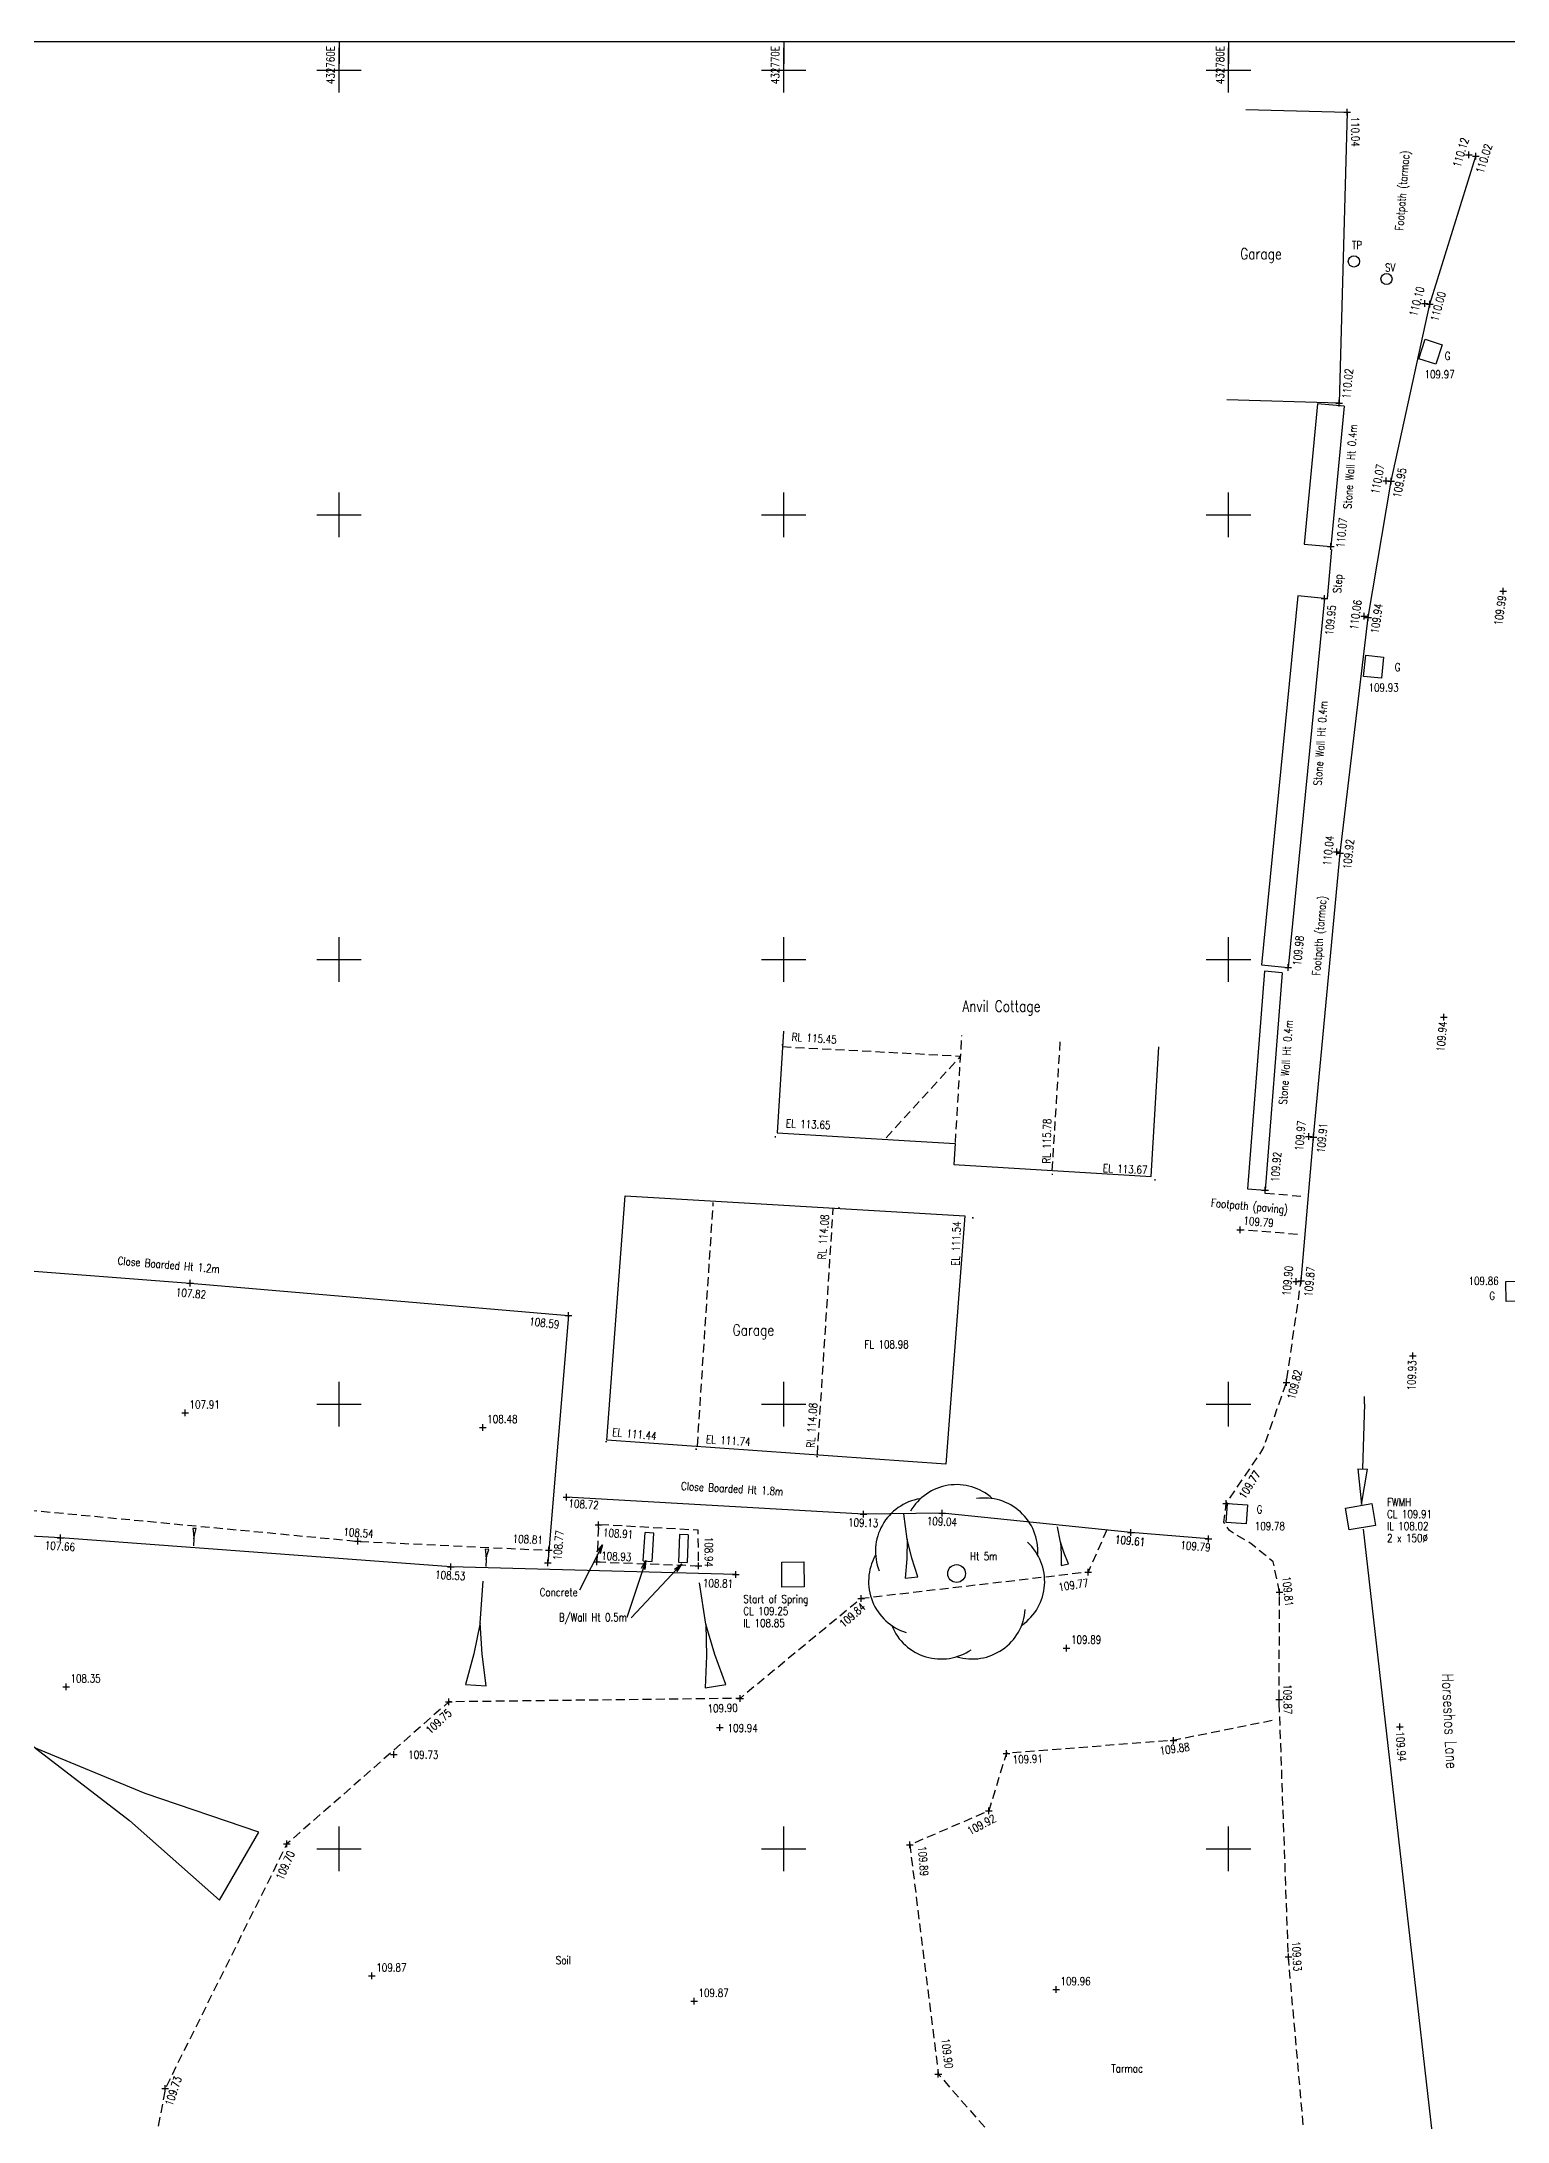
# Model space of a CAD drawing. Extents: x 432717 to 432821, y 221800 to 221881.
# Drawn here: x 432753.31 to 432786.27, y 221833.87 to 221880.64 of the extents above; entities that cross this region are included whole.
import ezdxf
from ezdxf.enums import TextEntityAlignment as Align

# ---------------------------------------------------------------- set-up
doc = ezdxf.new("R2010")
doc.units = 0
doc.header["$LTSCALE"] = 0.1
doc.linetypes.add('Dashed', pattern=[3, 2, -1])
doc.layers.get('0').update_dxf_attribs({"linetype": 'CONTINUOUS'})
for name, color, linetype in [('SV_$_Grid', 7, 'CONTINUOUS'), ('SV_Building Levels', 7, 'CONTINUOUS'), ('SV_Buildings', 6, 'CONTINUOUS'), ('SV_Drainage Text', 132, 'CONTINUOUS'), ('SV_Fence Levels', 7, 'CONTINUOUS'), ('SV_Fences', 1, 'CONTINUOUS'), ('SV_Footpath Levels', 7, 'CONTINUOUS'), ('SV_Land Form Levels', 7, 'CONTINUOUS'), ('SV_Land Forms', 7, 'CONTINUOUS'), ('SV_Levels (Building)', 7, 'CONTINUOUS'), ('SV_Levels (Spot)', 1, 'CONTINUOUS'), ('SV_Misc Text', 7, 'CONTINUOUS'), ('SV_Paths', 2, 'CONTINUOUS'), ('SV_Road Channels', 2, 'CONTINUOUS'), ('SV_Road Levels', 7, 'CONTINUOUS'), ('SV_Street Furniture', 9, 'CONTINUOUS'), ('SV_Top Of Kerb Levels', 7, 'CONTINUOUS'), ('SV_Trees', 3, 'CONTINUOUS'), ('SV_Trees Text', 3, 'CONTINUOUS'), ('SV_Wall Levels', 7, 'CONTINUOUS'), ('SV_Wallls', 32, 'CONTINUOUS')]:
    doc.layers.add(name, color=color, linetype=linetype)
doc.styles.add('Building Text', font='ROMANS__.TTF', dxfattribs={"width": 0.8})
doc.styles.add('Default', font='ROMANS__.TTF', dxfattribs={"width": 0.8})
doc.styles.add('Road Text', font='ROMANS__.TTF', dxfattribs={"width": 0.8})
doc.linetypes.add('Arrow Dashed', pattern='A,1,-1,2,-1,2,-1,[52,markers.shx,S=0.25,R=0,X=0,Y=0],-1,2,-1,2,-1,1', length=16)
doc.linetypes.add('Fence', pattern='A,7.2,-0.8,[10,markers.shx,S=0.08,R=0,X=0,Y=0],-0.8,7.2', length=16)

# ---------------------------------------------------------------- blocks, each defined once
blk = doc.blocks.new('PT_PLUS')
at = {"color": 0, "linetype": 'CONTINUOUS', "flags": 128}
for points in [[(-0.5, 0, 0), (0.5, 0, 0)], [(0, -0.5, 0), (0, 0.5, 0)]]:
    blk.add_polyline3d(points, dxfattribs=at)
blk = doc.blocks.new('GLOBAL CANOPY')
at = {"color": 62, "linetype": 'CONTINUOUS'}
for centre, start, end in [((0.000032, 0.399949), 48, 150), ((-0.312751, 0.249357), 99.4, 201.4), ((0.312815, 0.249357), -3.4, 98.6), ((0.39001, -0.089024), -54.8, 47.2), ((-0.389946, -0.089024), 150.9, 252.9), ((0.173622, -0.360409), -106.3, -4.3), ((-0.173558, -0.360409), -157.7, -55.7)]:
    blk.add_arc(centre, 0.599967, start, end, dxfattribs=at)
blk = doc.blocks.new('ARROW FOUL')
at = {"color": 32, "linetype": 'CONTINUOUS', "flags": 128}
for points in [[(0.144394, 0, 0), (0, 0, 0)], [(0.144394, 0, 0), (1.383377, 0, 0)], [(2.063735, 0, 0), (1.383377, 0.093452, 0)], [(1.383377, -0.089226, 0), (1.383377, 0.093452, 0)], [(1.383377, -0.089226, 0), (2.063735, 0, 0)]]:
    blk.add_polyline3d(points, dxfattribs=at)
blk = doc.blocks.new('GLOBALTADPOLE')
at = {"color": 8, "linetype": 'CONTINUOUS', "flags": 128}
for points in [[(0.021, 0.0028, 0), (0, 0.007, 0)], [(0, 0.007, 0), (0, -0.007, 0)], [(0.042, 0, 0), (0.021, 0.0028, 0)], [(0.021, -0.0028, 0), (0.042, 0, 0)], [(0.042, 0, 0), (0.07, 0, 0)], [(0, -0.007, 0), (0.021, -0.0028, 0)]]:
    blk.add_polyline3d(points, dxfattribs=at)

msp = doc.modelspace()

# ---------------------------------------------------------------- linework, layer by layer
at = {"layer": 'SV_$_Grid', "color": 7, "linetype": 'CONTINUOUS', "flags": 128}
msp.add_polyline3d([(432717.307774, 221799.962952, 0), (432717.307774, 221880.642948, 0), (432821.1047, 221880.642948, 0), (432821.1047, 221799.962952, 0)], close=True, dxfattribs=at)
for points in [[(432760, 221880.642948, 0), (432760, 221880.142948, 0)], [(432760, 221879.5, 0), (432760, 221880.5, 0)], [(432770, 221880.642948, 0), (432770, 221880.142948, 0)], [(432770, 221879.5, 0), (432770, 221880.5, 0)], [(432780, 221880.642948, 0), (432780, 221880.142948, 0)], [(432780, 221879.5, 0), (432780, 221880.5, 0)], [(432759.5, 221880, 0), (432760.5, 221880, 0)], [(432769.5, 221880, 0), (432770.5, 221880, 0)], [(432779.5, 221880, 0), (432780.5, 221880, 0)], [(432760, 221869.5, 0), (432760, 221870.5, 0)], [(432770, 221869.5, 0), (432770, 221870.5, 0)], [(432780, 221869.5, 0), (432780, 221870.5, 0)], [(432759.5, 221870, 0), (432760.5, 221870, 0)], [(432769.5, 221870, 0), (432770.5, 221870, 0)], [(432779.5, 221870, 0), (432780.5, 221870, 0)], [(432760, 221859.5, 0), (432760, 221860.5, 0)], [(432770, 221859.5, 0), (432770, 221860.5, 0)], [(432780, 221859.5, 0), (432780, 221860.5, 0)], [(432759.5, 221860, 0), (432760.5, 221860, 0)], [(432769.5, 221860, 0), (432770.5, 221860, 0)], [(432779.5, 221860, 0), (432780.5, 221860, 0)], [(432760, 221849.5, 0), (432760, 221850.5, 0)], [(432770, 221849.5, 0), (432770, 221850.5, 0)], [(432780, 221849.5, 0), (432780, 221850.5, 0)], [(432759.5, 221850, 0), (432760.5, 221850, 0)], [(432769.5, 221850, 0), (432770.5, 221850, 0)], [(432779.5, 221850, 0), (432780.5, 221850, 0)], [(432760, 221839.5, 0), (432760, 221840.5, 0)], [(432770, 221839.5, 0), (432770, 221840.5, 0)], [(432780, 221839.5, 0), (432780, 221840.5, 0)], [(432759.5, 221840, 0), (432760.5, 221840, 0)], [(432769.5, 221840, 0), (432770.5, 221840, 0)], [(432779.5, 221840, 0), (432780.5, 221840, 0)]]:
    msp.add_polyline3d(points, dxfattribs=at)
at = {"layer": 'SV_Buildings', "color": 6, "linetype": 'CONTINUOUS', "flags": 128}
for points in [[(432780.391984, 221879.116069, 0), (432782.672631, 221879.052866, 110.042376), (432782.491428, 221872.514249, 110.023868), (432779.961258, 221872.584367, 0)], [(432769.992745, 221858.386152, 0), (432769.852051, 221856.10461, 0), (432772.833349, 221855.920763, 0), (432773.85292, 221855.859914, 0), (432773.824676, 221855.386661, 0), (432778.262042, 221855.121834, 0), (432778.436125, 221858.038719, 0)], [(432774.076019, 221854.237563, 0), (432773.64227, 221848.65093, 0), (432766.022601, 221849.188227, 0), (432766.434061, 221854.684911, 0), (432774.076019, 221854.237563, 0)]]:
    msp.add_polyline3d(points, dxfattribs=at)
at = {"layer": 'SV_Buildings', "color": 8, "linetype": 'Dashed', "flags": 128}
for points in [[(432773.860652, 221855.882823, 0), (432774.004952, 221858.289126, 0)], [(432769.968447, 221858.039526, 0), (432773.977652, 221857.828926, 0), (432772.28895, 221855.976423, 0)], [(432776.036855, 221855.254922, 0), (432776.224055, 221858.218926, 0)], [(432768.059743, 221849.062432, 0), (432768.415628, 221854.534812, 0)], [(432770.75725, 221848.866437, 0), (432771.114182, 221854.41332, 0)]]:
    msp.add_polyline3d(points, dxfattribs=at)
at = {"layer": 'SV_Drainage Text', "color": 32, "linetype": 'Arrow Dashed', "flags": 128}
msp.add_polyline3d([(432783.028536, 221847.186651, 0), (432788.062532, 221802.99253, 0)], dxfattribs=at)
at = {"layer": 'SV_Fences', "color": 1, "linetype": 'Fence', "flags": 128}
for points in [[(432748.355325, 221853.35954, 107.004869), (432756.653868, 221852.72311, 107.824942), (432765.160983, 221851.993913, 108.585665), (432764.698455, 221846.43015, 108.772276)], [(432777.807216, 221847.116263, 109.614682), (432773.565498, 221847.547667, 109.044618), (432771.790877, 221847.522143, 109.126206), (432765.114267, 221847.908446, 108.721727)], [(432779.548267, 221846.967724, 109.785205), (432777.805618, 221847.116111, 109.614726)]]:
    msp.add_polyline3d(points, dxfattribs=at)
at = {"layer": 'SV_Land Forms', "color": 1, "linetype": 'Dashed', "flags": 128}
for points in [[(432743.416454, 221847.497049, 106.726363), (432751.789302, 221847.73536, 107.633286), (432760.425655, 221846.915501, 108.538758), (432764.715438, 221846.712671, 108.81339)], [(432777.267619, 221847.172699, 109.774788), (432776.842158, 221846.221104, 109.774788), (432771.738694, 221845.625754, 109.844937), (432769.017029, 221843.382939, 109.903283), (432762.47134, 221843.304265, 109.753573), (432758.828403, 221840.108615, 109.698115), (432756.094106, 221834.611227, 109.729327), (432755.044416, 221829.017397, 109.66935)]]:
    msp.add_polyline3d(points, dxfattribs=at)
at = {"layer": 'SV_Land Forms', "color": 5, "linetype": 'CONTINUOUS', "flags": 128}
msp.add_polyline3d([(432768.926599, 221846.169136, 108.814813), (432762.510994, 221846.33705, 108.532198), (432753.737261, 221846.994554, 107.664886), (432747.057108, 221847.359892, 107.21744), (432743.514599, 221847.254687, 106.670987)], dxfattribs=at)
at = {"layer": 'SV_Misc Text', "linetype": 'CONTINUOUS', "flags": 128}
for points in [[(432765.799291, 221846.678683, 0), (432765.925242, 221846.839108, 0), (432765.870681, 221846.64258, 0), (432765.925242, 221846.839108, 0), (432765.406542, 221845.813406, 0)], [(432766.799213, 221846.307027, 0), (432766.900243, 221846.484207, 0), (432766.87513, 221846.281798, 0), (432766.900243, 221846.484207, 0), (432766.475143, 221845.205006, 0)], [(432767.541486, 221846.291682, 0), (432767.707544, 221846.410107, 0), (432767.599808, 221846.236923, 0), (432767.707544, 221846.410107, 0), (432766.568743, 221845.197206, 0)]]:
    msp.add_polyline3d(points, dxfattribs=at)
at = {"layer": 'SV_Paths', "color": 2, "linetype": 'Dashed', "flags": 128}
for points in [[(432780.833237, 221854.746824, 109.918828), (432781.624426, 221854.678617, 109.938828)], [(432781.548853, 221853.817131, 109.924397), (432780.261003, 221853.922234, 109.785519)]]:
    msp.add_polyline3d(points, dxfattribs=at)
at = {"layer": 'SV_Road Channels', "color": 2, "linetype": 'CONTINUOUS', "flags": 128}
msp.add_polyline3d([(432781.633591, 221852.770431, 109.866205), (432781.915926, 221856.002543, 109.914161), (432782.511407, 221862.389204, 109.915563), (432783.145115, 221867.694547, 109.935893), (432783.661105, 221870.755805, 109.946215), (432784.529661, 221874.734697, 110.001008), (432785.565591, 221878.06798, 110.015663)], dxfattribs=at)
at = {"layer": 'SV_Road Channels', "color": 3, "linetype": 'Dashed', "flags": 128}
for points in [[(432786.236869, 221804.455655, 109.631064), (432784.664293, 221813.962052, 109.756956), (432783.496832, 221822.385686, 109.849056), (432781.949155, 221830.766205, 109.931776), (432781.347178, 221837.572947, 109.930488), (432781.139751, 221843.3598, 109.865439), (432781.148811, 221845.769522, 109.81263), (432781.005212, 221846.454196, 109.793709), (432780.51232, 221846.860531, 109.777841), (432780.020513, 221847.154529, 109.780291), (432779.899226, 221847.345797, 109.772226), (432779.95065, 221847.768362, 109.77433), (432780.776668, 221848.985313, 109.785787), (432781.30398, 221850.486085, 109.81591), (432781.632419, 221852.769767, 109.866417)], [(432780.985619, 221842.882459, 109.900783), (432778.762515, 221842.438058, 109.875754), (432775.006633, 221842.145456, 109.911154), (432774.60885, 221840.851776, 109.916939), (432772.833545, 221840.085941, 109.889716), (432773.476416, 221834.928957, 109.904225), (432774.80789, 221833.416098, 109.905561), (432775.062602, 221830.565993, 109.935413), (432778.292036, 221829.547009, 109.934755), (432780.372241, 221829.732847, 109.937126), (432781.461189, 221824.660355, 109.882398), (432783.907445, 221819.097998, 109.767899)]]:
    msp.add_polyline3d(points, dxfattribs=at)
at = {"layer": 'SV_Road Channels', "color": 4, "linetype": 'Dashed', "flags": 128}
msp.add_polyline3d([(432765.800095, 221846.450258, 108.930081), (432768.086822, 221846.364727, 108.9387), (432768.077571, 221847.163817, 108.942333), (432765.833966, 221847.288966, 108.911083), (432765.800095, 221846.450258, 108.930081)], dxfattribs=at)
at = {"layer": 'SV_Street Furniture', "color": 5, "flags": 128}
for points in [[(432784.281707, 221873.509172, 109.97241), (432784.42506, 221873.947276, 109.980973), (432784.805226, 221873.822881, 109.980973), (432784.661872, 221873.384777, 109.97241)], [(432783.039991, 221866.365881, 109.931613), (432783.09044, 221866.841585, 109.934888), (432783.48821, 221866.799401, 109.934888), (432783.43776, 221866.323697, 109.931613)], [(432786.683575, 221852.771352, 109.859196), (432786.696044, 221852.320123, 109.849691), (432786.246216, 221852.307693, 109.849691), (432786.233747, 221852.758921, 109.859196)], [(432779.948554, 221847.336263, 109.775414), (432779.979215, 221847.763696, 109.779388), (432780.428062, 221847.731499, 109.779388), (432780.397401, 221847.304066, 109.775414)]]:
    msp.add_polyline3d(points, close=True, dxfattribs=at)
at = {"layer": 'SV_Street Furniture', "color": 9, "flags": 128}
for points in [[(432782.71804, 221847.169188, 109.911074), (432782.633298, 221847.6613, 109.912404), (432783.224595, 221847.763121, 109.912404), (432783.309337, 221847.271009, 109.911074)], [(432769.959065, 221845.885165, 109.252289), (432769.954074, 221846.447513, 109.256181), (432770.454054, 221846.451951, 109.256181), (432770.459045, 221845.889602, 109.252289)]]:
    msp.add_polyline3d(points, close=True, dxfattribs=at)
at = {"layer": 'SV_Street Furniture', "color": 9}
for centre in [(432782.820553, 221875.698672, 110.101807), (432783.554655, 221875.303846, 110.090448)]:
    msp.add_circle(centre, 0.125, dxfattribs=at)
at = {"layer": 'SV_Trees', "color": 32, "linetype": 'CONTINUOUS'}
msp.add_circle((432773.887604, 221846.189526, 109.898903), 0.2, dxfattribs=at)
at = {"layer": 'SV_Wallls', "color": 32, "linetype": 'CONTINUOUS', "flags": 128}
for points in [[(432782.599238, 221872.441183, 110.088735), (432782.001946, 221872.49812, 110.088735), (432781.70119, 221869.3431, 110.066372), (432782.298483, 221869.286162, 110.066372)], [(432782.599238, 221872.441183, 110.088735), (432782.298483, 221869.286162, 110.066372)], [(432782.157341, 221868.121963, 109.954867), (432781.560202, 221868.180482, 109.954867), (432780.746693, 221859.879323, 109.978718), (432781.343832, 221859.820804, 109.978718)], [(432782.157341, 221868.121963, 109.954867), (432781.343832, 221859.820804, 109.978718)], [(432781.208496, 221859.702916, 109.87468), (432780.80973, 221859.734309, 109.87468), (432780.424682, 221854.843242, 109.915408), (432780.823448, 221854.81185, 109.915408)], [(432781.208496, 221859.702916, 109.87468), (432780.823448, 221854.81185, 109.915408)], [(432766.841411, 221846.473368, 108.929988), (432766.883262, 221847.112489, 108.941673)], [(432766.841411, 221846.473368, 108.929988), (432767.040983, 221846.460299, 108.929988), (432767.082835, 221847.09942, 108.941673), (432766.883262, 221847.112489, 108.941673)], [(432767.852746, 221847.058057, 108.946248), (432767.652871, 221847.065113, 108.946248), (432767.631028, 221846.446408, 108.936648), (432767.830903, 221846.439351, 108.936648)], [(432767.852746, 221847.058057, 108.946248), (432767.830903, 221846.439351, 108.936648)]]:
    msp.add_polyline3d(points, dxfattribs=at)
at = {"layer": 'SV_Wallls', "color": 9, "linetype": 'CONTINUOUS', "flags": 128}
msp.add_polyline3d([(432782.318636, 221869.217446, 110.072732), (432782.217854, 221868.115056, 110.07696)], dxfattribs=at)

# ---------------------------------------------------------------- block references
at = {"layer": 'SV_Building Levels', "color": 212, "linetype": 'CONTINUOUS', "xscale": 0.15, "yscale": 0.15, "zscale": 0.15}
for p in [(432782.672631, 221879.052866, 110.042376), (432782.491428, 221872.514249, 110.023868)]:
    msp.add_blockref('PT_PLUS', p, dxfattribs=at)
at = {"layer": 'SV_Fence Levels', "color": 1, "linetype": 'CONTINUOUS', "xscale": 0.15, "yscale": 0.15, "zscale": 0.15}
for p in [(432756.653868, 221852.72311, 107.824942), (432765.160983, 221851.993913, 108.585665), (432765.114267, 221847.908446, 108.721727), (432771.790877, 221847.522143, 109.126206), (432773.565498, 221847.547667, 109.044618), (432777.805618, 221847.116111, 109.614726), (432777.807216, 221847.116263, 109.614682), (432779.548267, 221846.967724, 109.785205), (432764.698455, 221846.43015, 108.772276)]:
    msp.add_blockref('PT_PLUS', p, dxfattribs=at)
at = {"layer": 'SV_Footpath Levels', "color": 2, "linetype": 'CONTINUOUS', "xscale": 0.15, "yscale": 0.15, "zscale": 0.15}
msp.add_blockref('PT_PLUS', (432780.261003, 221853.922234, 109.785519), dxfattribs=at)
at = {"layer": 'SV_Footpath Levels', "color": 4, "linetype": 'CONTINUOUS', "xscale": 0.15, "yscale": 0.15, "zscale": 0.15}
for p in [(432765.833966, 221847.288966, 108.911083), (432765.800095, 221846.450258, 108.930081), (432768.086822, 221846.364727, 108.9387)]:
    msp.add_blockref('PT_PLUS', p, dxfattribs=at)
at = {"layer": 'SV_Land Form Levels', "color": 5, "linetype": 'CONTINUOUS', "xscale": 0.15, "yscale": 0.15, "zscale": 0.15}
for p in [(432753.737261, 221846.994554, 107.664886), (432762.510994, 221846.33705, 108.532198), (432768.926599, 221846.169136, 108.814813)]:
    msp.add_blockref('PT_PLUS', p, dxfattribs=at)
at = {"layer": 'SV_Land Form Levels', "color": 1, "linetype": 'CONTINUOUS', "xscale": 0.15, "yscale": 0.15, "zscale": 0.15}
for p in [(432760.425655, 221846.915501, 108.538758), (432764.715438, 221846.712671, 108.81339), (432776.842158, 221846.221104, 109.774788), (432771.738694, 221845.625754, 109.844937), (432762.47134, 221843.304265, 109.753573), (432769.017029, 221843.382939, 109.903283), (432758.828403, 221840.108615, 109.698115), (432756.094106, 221834.611227, 109.729327)]:
    msp.add_blockref('PT_PLUS', p, dxfattribs=at)
at = {"layer": 'SV_Levels (Building)', "color": 2, "linetype": 'CONTINUOUS', "xscale": 0.025, "yscale": 0.025, "zscale": 0.025}
for p in [(432769.970493, 221858.085563, 115.446732), (432769.812641, 221856.010581, 113.654131), (432776.041682, 221855.170376, 115.775241), (432778.349112, 221855.04552, 113.6657), (432771.244296, 221854.419265, 114.082302), (432774.255628, 221854.192748, 111.541617), (432766.008036, 221849.157812, 111.438603), (432768.033867, 221848.986174, 111.742872), (432770.754297, 221848.821754, 114.076397)]:
    msp.add_blockref('PT_PLUS', p, dxfattribs=at)
at = {"layer": 'SV_Levels (Spot)', "color": 7, "linetype": 'CONTINUOUS', "xscale": 0.15, "yscale": 0.15, "zscale": 0.15}
for p in [(432756.541267, 221849.801137, 107.912583), (432763.233774, 221849.475008, 108.482198), (432776.360257, 221844.512752, 109.894557), (432753.862263, 221843.640542, 108.347537), (432768.56049, 221842.729368, 109.939701), (432761.23541, 221842.119798, 109.730092), (432760.739408, 221837.139293, 109.874251), (432776.124056, 221836.832682, 109.957858), (432767.983495, 221836.569886, 109.868369)]:
    msp.add_blockref('PT_PLUS', p, dxfattribs=at)
at = {"layer": 'SV_Misc Text', "linetype": 'CONTINUOUS'}
for name, p, xscale, yscale, zscale, rotation in [('ARROW FOUL', (432783.062642, 221850.174307), 1.180432, 1.180432, 1.180432, -91.604504), ('GLOBALTADPOLE', (432772.874859, 221846.100096), 20.636218, 20.636218, 20.636218, 96.814353), ('GLOBALTADPOLE', (432756.750998, 221847.203451), 5.538434, 5.538434, 5.538434, -93.814075), ('GLOBALTADPOLE', (432776.320861, 221846.388766), 12.333942, 12.333942, 12.333942, 100.840305), ('GLOBALTADPOLE', (432763.327138, 221846.734095), 5.538434, 5.538434, 5.538434, -93.814075), ('GLOBALTADPOLE', (432763.076733, 221843.678783), 33.489679, 33.489679, 33.489679, 85.914383), ('GLOBALTADPOLE', (432768.463615, 221843.655419), 33.645864, 33.645864, 33.645864, 98.812902), ('GLOBALTADPOLE', (432757.755862, 221839.610583), 126.077954, 126.077954, 126.077954, 149.899667)]:
    msp.add_blockref(name, p, dxfattribs=dict(at, xscale=xscale, yscale=yscale, zscale=zscale, rotation=rotation))
at = {"layer": 'SV_Road Levels', "color": 2, "linetype": 'CONTINUOUS', "xscale": 0.15, "yscale": 0.15, "zscale": 0.15}
for p in [(432785.565591, 221878.06798, 110.015663), (432784.529661, 221874.734697, 110.001008), (432783.661105, 221870.755805, 109.946215), (432783.145115, 221867.694547, 109.935893), (432782.511407, 221862.389204, 109.915563), (432781.915926, 221856.002543, 109.914161), (432781.633591, 221852.770431, 109.866205)]:
    msp.add_blockref('PT_PLUS', p, dxfattribs=at)
at = {"layer": 'SV_Road Levels', "color": 7, "linetype": 'CONTINUOUS', "xscale": 0.15, "yscale": 0.15, "zscale": 0.15}
for p in [(432786.178325, 221868.282924, 109.986944), (432784.845562, 221858.700434, 109.944199), (432784.14815, 221851.084911, 109.925599), (432783.855595, 221842.739361, 109.942108)]:
    msp.add_blockref('PT_PLUS', p, dxfattribs=at)
at = {"layer": 'SV_Road Levels', "color": 3, "linetype": 'CONTINUOUS', "xscale": 0.15, "yscale": 0.15, "zscale": 0.15}
for p in [(432781.30398, 221850.486085, 109.81591), (432779.95065, 221847.768362, 109.77433), (432781.148811, 221845.769522, 109.81263), (432781.139751, 221843.3598, 109.865439), (432778.762515, 221842.438058, 109.875754), (432775.006633, 221842.145456, 109.911154), (432774.60885, 221840.851776, 109.916939), (432772.833545, 221840.085941, 109.889716), (432781.347178, 221837.572947, 109.930488), (432773.476416, 221834.928957, 109.904225)]:
    msp.add_blockref('PT_PLUS', p, dxfattribs=at)
at = {"layer": 'SV_Top Of Kerb Levels', "color": 4, "linetype": 'CONTINUOUS', "xscale": 0.15, "yscale": 0.15, "zscale": 0.15}
for p in [(432785.406989, 221878.093682, 110.122392), (432784.418955, 221874.753113, 110.102133), (432783.545299, 221870.766359, 110.067711), (432783.0497, 221867.724296, 110.055389), (432782.435219, 221862.423623, 110.044856), (432781.805248, 221856.017772, 109.9681), (432781.521074, 221852.755357, 109.902159)]:
    msp.add_blockref('PT_PLUS', p, dxfattribs=at)
at = {"layer": 'SV_Trees', "linetype": 'CONTINUOUS', "xscale": 2, "yscale": 2, "zscale": 2}
msp.add_blockref('GLOBAL CANOPY', (432773.887604, 221846.189526, 109.898903), dxfattribs=at)
at = {"layer": 'SV_Wall Levels', "color": 32, "linetype": 'CONTINUOUS', "xscale": 0.15, "yscale": 0.15, "zscale": 0.15}
for p in [(432782.298483, 221869.286162, 110.066372), (432782.157341, 221868.121963, 109.954867), (432781.343832, 221859.820804, 109.978718), (432780.823448, 221854.81185, 109.915408)]:
    msp.add_blockref('PT_PLUS', p, dxfattribs=at)

# ---------------------------------------------------------------- texts
at = {"layer": 'SV_$_Grid', "color": 7, "style": 'Default', "width": 0.8}
for s, p in [('432760E', (432759.9, 221880.542948)), ('432770E', (432769.9, 221880.542948)), ('432780E', (432779.9, 221880.542948))]:
    msp.add_text(s, height=0.18, rotation=90, dxfattribs=at).set_placement(p, align=Align.RIGHT)
at = {"layer": 'SV_Building Levels', "color": 212, "style": 'Default', "width": 0.8}
for s, rotation, p in [('110.04', -89.175657, (432782.761564, 221878.613654, 110.042376)), ('110.02', 84.51641, (432782.770534, 221872.940122, 110.023868))]:
    msp.add_text(s, height=0.18, rotation=rotation, dxfattribs=at).set_placement(p, align=Align.CENTER)
at = {"layer": 'SV_Drainage Text', "style": 'Default', "width": 0.8}
for s, p in [('CL 109.91', (432783.566107, 221847.437722, 109.911074)), ('FWMH', (432783.566107, 221847.707722, 109.911074)), ('2 x 150Ø', (432783.566107, 221846.897722, 109.911074)), ('IL 108.02', (432783.566107, 221847.167722, 109.911074)), ('Start of Spring', (432769.091471, 221845.52702, 109.252289)), ('CL 109.25', (432769.091471, 221845.25702, 109.252289)), ('IL 108.85', (432769.091471, 221844.98702, 109.252289))]:
    msp.add_text(s, height=0.18, dxfattribs=at).set_placement(p)
at = {"layer": 'SV_Fence Levels', "color": 1, "style": 'Default', "width": 0.8}
for s, rotation, p in [('107.82', -4.642364, (432756.665069, 221852.398683, 107.824942)), ('108.59', -6.362102, (432764.608014, 221851.734902, 108.585665))]:
    msp.add_text(s, height=0.18, rotation=rotation, dxfattribs=at).set_placement(p, align=Align.CENTER)
for s, rotation, p in [('108.72', -3.311397, (432765.505246, 221847.836479, 108.721727)), ('108.77', 85.247794, (432764.84572, 221846.832791, 108.772276)), ('109.13', -1.24368, (432771.788707, 221847.422166, 109.126206)), ('109.04', -2.49163, (432773.561151, 221847.447762, 109.044618)), ('109.61', -5.807299, (432777.797098, 221847.016777, 109.614682)), ('109.61', -4.867025, (432777.797133, 221847.016472, 109.614726)), ('109.79', -4.867025, (432779.267626, 221846.892299, 109.785205))]:
    msp.add_text(s, height=0.18, rotation=rotation, dxfattribs=at).set_placement(p, align=Align.TOP_CENTER)
at = {"layer": 'SV_Footpath Levels', "color": 2, "style": 'Default', "width": 0.8}
msp.add_text('109.79', height=0.18, rotation=-4.665631, dxfattribs=at).set_placement((432780.685006, 221854.188313, 109.785519), align=Align.TOP_CENTER)
at = {"layer": 'SV_Footpath Levels', "color": 4, "style": 'Default', "width": 0.8}
for s, rotation, p in [('108.91', -4.047703, (432766.269102, 221847.000996, 108.911083)), ('108.93', -2.726311, (432766.230766, 221846.484928, 108.930081)), ('108.94', -90, (432768.227214, 221846.67661, 108.9387))]:
    msp.add_text(s, height=0.18, rotation=rotation, dxfattribs=at).set_placement(p, align=Align.CENTER)
at = {"layer": 'SV_Land Form Levels', "color": 1, "style": 'Default', "width": 0.8}
for s, rotation, p in [('108.54', -4.064978, (432760.432743, 221847.01525, 108.538758)), ('108.81', -2.707058, (432764.240244, 221846.868671, 108.81339)), ('109.84', 41.722324, (432771.602884, 221845.184464, 109.844937)), ('109.75', 42.655868, (432762.302107, 221842.797085, 109.753573))]:
    msp.add_text(s, height=0.18, rotation=rotation, dxfattribs=at).set_placement(p, align=Align.CENTER)
at = {"layer": 'SV_Land Form Levels', "color": 5, "style": 'Default', "width": 0.8}
for s, rotation, p in [('107.66', -3.708064, (432753.730794, 221846.894763, 107.664886)), ('108.53', -2.892488, (432762.505948, 221846.237177, 108.532198)), ('108.81', -1.499241, (432768.525285, 221846.058303, 108.814813))]:
    msp.add_text(s, height=0.18, rotation=rotation, dxfattribs=at).set_placement(p, align=Align.TOP_CENTER)
at = {"layer": 'SV_Land Form Levels', "color": 1, "style": 'Default', "width": 0.8}
for s, rotation, p in [('109.77', 8.583621, (432776.500728, 221846.022995, 109.774788)), ('109.90', 1.890495, (432768.623148, 221843.253533, 109.903283)), ('109.70', 66.154271, (432758.7095, 221839.66349, 109.698115)), ('109.73', 71.463544, (432756.188919, 221834.579436, 109.729327))]:
    msp.add_text(s, height=0.18, rotation=rotation, dxfattribs=at).set_placement(p, align=Align.TOP_CENTER)
at = {"layer": 'SV_Levels (Building)', "color": 2, "style": 'Default', "width": 0.8}
for s, rotation, p in [('RL 115.45', -3.838373, (432770.686249, 221858.227711, 115.446732)), ('EL 113.65', -2.361375, (432770.549749, 221856.293308, 113.654131)), ('RL 115.78', 89.114053, (432775.916155, 221855.915008, 115.775241)), ('EL 113.67', -2.537764, (432777.678958, 221855.287107, 113.6657)), ('RL 114.08', 85.714182, (432770.890356, 221853.758798, 114.082302)), ('EL 111.54', 88.031233, (432773.876453, 221853.610105, 111.541617)), ('RL 114.08', 86.382667, (432770.633753, 221849.525181, 114.076397)), ('EL 111.44', -5.373973, (432766.644048, 221849.326281, 111.438603)), ('EL 111.74', -3.500433, (432768.753832, 221849.180531, 111.742872))]:
    msp.add_text(s, height=0.18, rotation=rotation, dxfattribs=at).set_placement(p, align=Align.MIDDLE_CENTER)
msp.add_text('FL 108.98', height=0.18, dxfattribs=at).set_placement((432772.312809, 221851.344323, 108.978437), align=Align.MIDDLE_CENTER)
at = {"layer": 'SV_Levels (Spot)', "color": 7, "style": 'Default', "width": 0.8}
for s, p in [('107.91', (432756.641267, 221849.901137, 107.912583)), ('108.48', (432763.333774, 221849.575008, 108.482198)), ('109.89', (432776.460257, 221844.612752, 109.894557)), ('108.35', (432753.962263, 221843.740542, 108.347537)), ('109.94', (432768.738542, 221842.625276, 109.939701)), ('109.73', (432761.556413, 221842.025856, 109.730092)), ('109.87', (432760.839408, 221837.239293, 109.874251)), ('109.87', (432768.083495, 221836.669886, 109.868369)), ('109.96', (432776.224056, 221836.932682, 109.957858))]:
    msp.add_text(s, height=0.18, dxfattribs=at).set_placement(p)
at = {"layer": 'SV_Misc Text', "style": 'Default', "width": 0.8}
for s, rotation, p in [('Footpath (tarmac)', 85.368431, (432783.92745, 221876.387497)), ('Stone Wall Ht 0.4m', 85.934343, (432782.761797, 221870.125967)), ('Step', 85.52212, (432782.529698, 221868.233071)), ('Stone Wall Ht 0.4m', 85.934343, (432782.091289, 221863.905713)), ('Footpath (tarmac)', 85.368431, (432782.05846, 221859.627973)), ('Stone Wall Ht 0.4m', 85.934343, (432781.312468, 221856.731274)), ('Footpath (paving)', -5.179794, (432779.600093, 221854.44123)), ('Close Boarded Ht 1.2m', -4.837558, (432755.017598, 221853.139987)), ('Close Boarded Ht 1.8m', -3.172501, (432767.687324, 221848.070626))]:
    msp.add_text(s, height=0.18, rotation=rotation, dxfattribs=at).set_placement(p)
at = {"layer": 'SV_Misc Text', "color": 9, "style": 'Default', "width": 0.8}
for s, p in [('TP', (432782.777547, 221876.068091, 110.101807)), ('SV', (432783.520086, 221875.559591, 110.090448))]:
    msp.add_text(s, height=0.18, dxfattribs=at).set_placement(p, align=Align.MIDDLE_LEFT)
at = {"layer": 'SV_Misc Text', "color": 6, "style": 'Building Text', "width": 0.8}
for s, p in [('Garage', (432780.264309, 221875.747539)), ('Anvil Cottage', (432774.016253, 221858.824835)), ('Garage', (432768.85063, 221851.542016))]:
    msp.add_text(s, height=0.25, dxfattribs=at).set_placement(p)
at = {"layer": 'SV_Misc Text', "color": 5, "style": 'Default', "width": 0.8}
for p in [(432784.863054, 221873.483875, 109.97241), (432783.737567, 221866.485392, 109.931613), (432785.865761, 221852.345184, 109.859196), (432780.633952, 221847.543106, 109.775414)]:
    msp.add_text('G', height=0.18, dxfattribs=at).set_placement(p)
at = {"layer": 'SV_Misc Text', "style": 'Default', "width": 0.8}
for s, p in [('109.97', (432784.408875, 221873.070029, 109.97241)), ('109.93', (432783.150382, 221866.024534, 109.931613)), ('109.86', (432785.399164, 221852.681418, 109.859196)), ('109.78', (432780.592135, 221847.167776, 109.775414)), ('Soil', (432764.875489, 221837.403859)), ('Tarmac', (432777.367194, 221834.97064))]:
    msp.add_text(s, height=0.18, dxfattribs=at).set_placement(p)
for s, p in [('Concrete', (432765.363641, 221845.770506)), ('B/Wall Ht 0.5m', (432766.475143, 221845.205006))]:
    msp.add_text(s, height=0.18, dxfattribs=at).set_placement(p, align=Align.MIDDLE_RIGHT)
at = {"layer": 'SV_Misc Text', "color": 6, "style": 'Road Text', "width": 0.8}
msp.add_text('Horseshos Lane', height=0.25, rotation=-87.273689, dxfattribs=at).set_placement((432784.800645, 221843.936365))
at = {"layer": 'SV_Road Levels', "color": 2, "style": 'Default', "width": 0.8}
for s, rotation, p in [('110.02', 72.735613, (432785.661086, 221878.038302, 110.015663)), ('110.00', 75.210814, (432784.626348, 221874.709171, 110.001008)), ('109.95', 79.059234, (432783.759288, 221870.736825, 109.946215)), ('109.94', 81.810454, (432783.244096, 221867.680302, 109.935893)), ('109.92', 83.930845, (432782.610847, 221862.378631, 109.915563)), ('109.91', 84.840478, (432782.01552, 221855.99355, 109.914161)), ('109.87', 85.007722, (432781.733212, 221852.761729, 109.866205))]:
    msp.add_text(s, height=0.18, rotation=rotation, dxfattribs=at).set_placement(p, align=Align.TOP_CENTER)
at = {"layer": 'SV_Road Levels', "color": 7, "style": 'Default', "width": 0.8}
for s, rotation, p in [('109.99', 82.081913, (432786.065503, 221868.197653, 109.986944)), ('109.94', 84.767582, (432784.736859, 221858.60997, 109.944199)), ('109.93', 87.992308, (432784.044708, 221850.988476, 109.925599))]:
    msp.add_text(s, height=0.18, rotation=rotation, dxfattribs=at).set_placement(p, align=Align.TOP_RIGHT)
at = {"layer": 'SV_Road Levels', "color": 3, "style": 'Default', "width": 0.8}
for s, rotation, p in [('109.82', 76.228197, (432781.401105, 221850.46228, 109.81591)), ('109.77', 58.249366, (432780.398627, 221848.235006, 109.77433)), ('109.88', 7.879554, (432778.776224, 221842.339003, 109.875754)), ('109.92', 27.947127, (432774.40531, 221840.623121, 109.916939))]:
    msp.add_text(s, height=0.18, rotation=rotation, dxfattribs=at).set_placement(p, align=Align.TOP_CENTER)
for s, rotation, p in [('109.81', -84.185129, (432781.248296, 221845.779653, 109.81263)), ('109.87', -89.081279, (432781.239738, 221843.361403, 109.865439)), ('109.91', 2.116202, (432775.49076, 221841.928034, 109.911154)), ('109.89', -85.225042, (432773.047015, 221839.715614, 109.889716)), ('109.93', -86.446571, (432781.446986, 221837.579145, 109.930488)), ('109.90', -83.010115, (432773.586775, 221835.385677, 109.904225))]:
    msp.add_text(s, height=0.18, rotation=rotation, dxfattribs=at).set_placement(p, align=Align.CENTER)
at = {"layer": 'SV_Road Levels', "color": 7, "style": 'Default', "width": 0.8}
msp.add_text('109.94', height=0.18, rotation=-85.501443, dxfattribs=at).set_placement((432783.763746, 221842.631826, 109.942108))
at = {"layer": 'SV_Top Of Kerb Levels', "color": 4, "style": 'Default', "width": 0.8}
for s, rotation, p in [('110.12', 73.52347, (432785.311095, 221878.122044, 110.122392)), ('110.10', 75.581532, (432784.322105, 221874.778013, 110.102133)), ('110.07', 79.193268, (432783.447072, 221870.785109, 110.067711)), ('110.06', 82.067217, (432782.950657, 221867.738097, 110.055389)), ('110.04', 83.885454, (432782.335788, 221862.434275, 110.044856)), ('109.97', 84.702605, (432781.705675, 221856.027004, 109.9681)), ('109.90', 85.021795, (432781.421451, 221852.764034, 109.902159))]:
    msp.add_text(s, height=0.18, rotation=rotation, dxfattribs=at).set_placement(p, align=Align.CENTER)
at = {"layer": 'SV_Trees Text', "color": 62, "style": 'Default', "width": 0.8}
msp.add_text('Ht 5m', height=0.18, dxfattribs=at).set_placement((432774.187604, 221846.489526, 109.898903))
at = {"layer": 'SV_Wall Levels', "color": 32, "style": 'Default', "width": 0.8}
for s, rotation, p in [('110.07', 84.554682, (432782.456584, 221869.603277, 110.066372)), ('109.95', 84.402916, (432782.205423, 221867.638845, 109.954867)), ('109.98', 84.402916, (432781.483337, 221860.207191, 109.978718)), ('109.92', 85.498684, (432780.981017, 221855.34096, 109.915408))]:
    msp.add_text(s, height=0.18, rotation=rotation, dxfattribs=at).set_placement(p, align=Align.TOP_CENTER)

doc.saveas('drawing.dxf')
